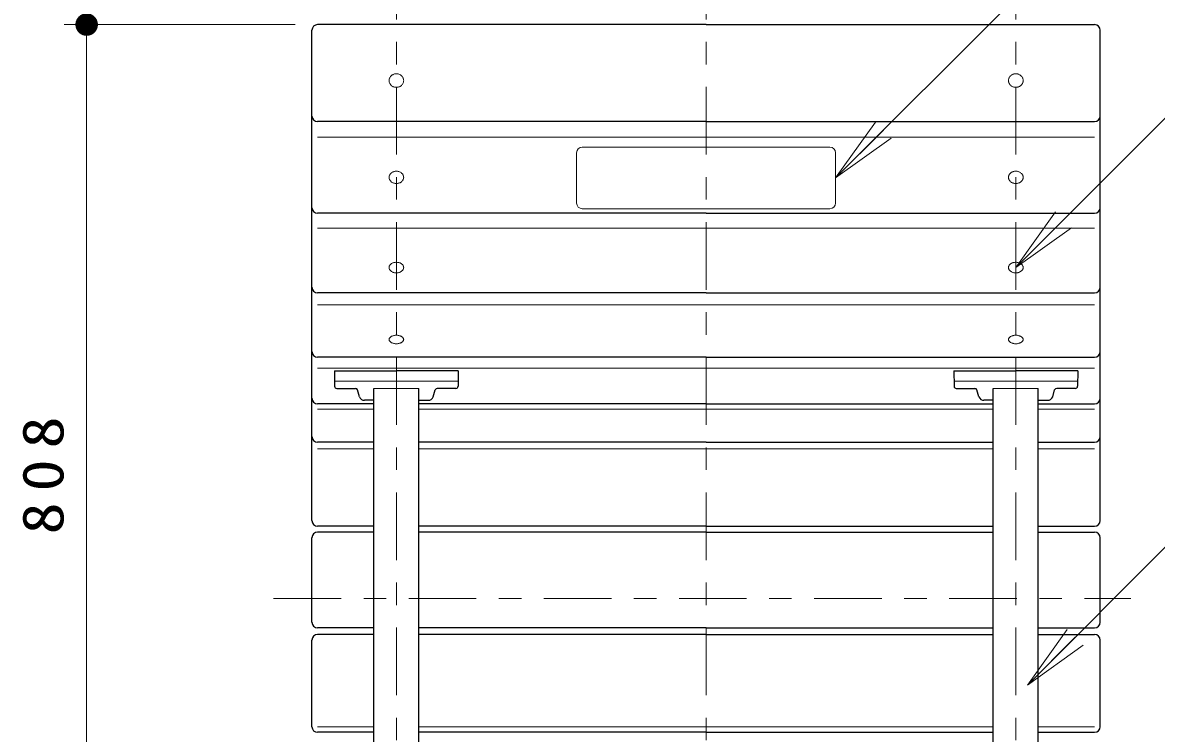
# Model space of a CAD drawing. Units: millimetres on the paper, scale 1:20. Extents: x -365 to 0, y 0 to 257.
# Drawn here: x -278.9 to -228.6, y 197.6 to 229.1 of the extents above; entities that cross this region are included whole.
import ezdxf

# ---------------------------------------------------------------- set-up
doc = ezdxf.new("R2010")
doc.units = ezdxf.units.MM
doc.linetypes.add('USER2', pattern=[6, 3, -1, 1, -1])
doc.layers.add('LY_1', color=7, linetype='Continuous', lineweight=25)
doc.styles.add('ＭＳ ゴシック', font='')
doc.styles.get('ＭＳ ゴシック').set_extended_font_data('MS Gothic')

# ---------------------------------------------------------------- blocks, each defined once
blk = doc.blocks.new('filled_dot')
at = {"color": 0, "linetype": 'Continuous', "lineweight": -2, "const_width": 1.25}
blk.add_lwpolyline([(-0.625, 0, 1), (0.625, 0, 1)], format="xyb", close=True, dxfattribs=at)

msp = doc.modelspace()

# ---------------------------------------------------------------- linework, layer by layer
at = {"layer": 'LY_1', "linetype": 'USER2', "lineweight": 13}
for p, q in [((-262.345, 187.29), (-262.345, 230.732)), ((-248.595, 187.29), (-248.595, 230.732)), ((-234.845, 187.29), (-234.845, 230.732)), ((-267.796, 203.579), (-229.738, 203.579))]:
    msp.add_line(p, q, dxfattribs=at)
at = {"layer": 'LY_1', "lineweight": 13}
for p, q in [((-266.845, 229.058), (-277.095, 229.058)), ((-276.095, 188.679), (-276.095, 229.058)), ((-242.845, 222.25), (-241.078, 224.725)), ((-248.595, 224.064), (-265.845, 224.064)), ((-248.595, 224.064), (-231.345, 224.064)), ((-242.845, 222.25), (-240.724, 224.371)), ((-240.371, 224.018), (-242.845, 222.25)), ((-248.595, 223.617), (-254.095, 223.617)), ((-248.595, 223.617), (-243.095, 223.617)), ((-254.345, 221.134), (-254.345, 223.367)), ((-242.845, 221.134), (-242.845, 223.367)), ((-248.595, 220.884), (-254.095, 220.884)), ((-248.595, 220.884), (-243.095, 220.884)), ((-234.845, 218.273), (-233.078, 220.747)), ((-248.595, 220.019), (-265.845, 220.019)), ((-248.595, 220.019), (-231.345, 220.019)), ((-234.845, 218.273), (-232.724, 220.394)), ((-232.371, 220.04), (-234.845, 218.273)), ((-248.595, 216.62), (-265.845, 216.62)), ((-248.595, 216.62), (-231.345, 216.62)), ((-248.595, 213.802), (-265.845, 213.802)), ((-248.595, 213.802), (-231.345, 213.802)), ((-262.345, 213.236), (-265.091, 213.236)), ((-263.345, 212.907), (-261.345, 212.907)), ((-262.345, 213.236), (-259.6, 213.236)), ((-234.845, 213.236), (-237.591, 213.236)), ((-233.845, 212.907), (-235.845, 212.907)), ((-234.845, 213.236), (-232.1, 213.236)), ((-263.345, 211.993), (-265.845, 211.993)), ((-248.595, 211.993), (-261.345, 211.993)), ((-248.595, 211.993), (-235.845, 211.993)), ((-233.845, 211.993), (-231.345, 211.993)), ((-263.345, 210.231), (-265.845, 210.231)), ((-248.595, 210.231), (-261.345, 210.231)), ((-248.595, 210.231), (-235.845, 210.231)), ((-233.845, 210.231), (-231.345, 210.231)), ((-234.331, 199.74), (-232.563, 202.214)), ((-234.331, 199.74), (-232.209, 201.861)), ((-231.856, 201.507), (-234.331, 199.74)), ((-263.345, 197.881), (-265.845, 197.881)), ((-248.595, 197.881), (-261.345, 197.881)), ((-248.595, 197.881), (-235.845, 197.881)), ((-233.845, 197.881), (-231.345, 197.881))]:
    msp.add_line(p, q, dxfattribs=at)
at = {"layer": 'LY_1'}
for p, q in [((-248.595, 229.058), (-265.845, 229.058)), ((-248.595, 229.058), (-231.345, 229.058)), ((-266.095, 207.041), (-266.095, 228.808)), ((-231.095, 207.041), (-231.095, 228.808)), ((-248.595, 224.75), (-265.845, 224.75)), ((-248.595, 224.75), (-231.345, 224.75)), ((-248.595, 220.681), (-265.845, 220.681)), ((-248.595, 220.681), (-231.345, 220.681)), ((-248.595, 217.153), (-265.845, 217.153)), ((-248.595, 217.153), (-231.345, 217.153)), ((-248.595, 214.297), (-265.845, 214.297)), ((-248.595, 214.297), (-231.345, 214.297)), ((-265.095, 213.684), (-262.345, 213.684)), ((-265.095, 213.684), (-265.088, 213.004)), ((-259.595, 213.684), (-262.345, 213.684)), ((-259.595, 213.684), (-259.603, 213.004)), ((-237.595, 213.684), (-234.845, 213.684)), ((-237.595, 213.684), (-237.588, 213.004)), ((-232.095, 213.684), (-234.845, 213.684)), ((-232.095, 213.684), (-232.103, 213.004)), ((-264.988, 212.907), (-264.161, 212.907)), ((-259.702, 212.907), (-260.53, 212.907)), ((-237.488, 212.907), (-236.661, 212.907)), ((-232.202, 212.907), (-233.03, 212.907)), ((-263.986, 212.533), (-264.069, 212.847)), ((-260.705, 212.533), (-260.622, 212.847)), ((-236.486, 212.533), (-236.569, 212.847)), ((-233.205, 212.533), (-233.122, 212.847)), ((-263.345, 212.219), (-265.845, 212.219)), ((-263.345, 212.383), (-263.757, 212.383)), ((-261.345, 212.383), (-260.934, 212.383)), ((-248.595, 212.219), (-261.345, 212.219)), ((-248.595, 212.219), (-235.845, 212.219)), ((-235.845, 212.383), (-236.257, 212.383)), ((-233.845, 212.383), (-233.434, 212.383)), ((-233.845, 212.219), (-231.345, 212.219)), ((-263.345, 210.52), (-265.845, 210.52)), ((-248.595, 210.52), (-261.345, 210.52)), ((-248.595, 210.52), (-235.845, 210.52)), ((-233.845, 210.52), (-231.345, 210.52)), ((-263.345, 206.791), (-265.845, 206.791)), ((-263.345, 206.529), (-265.845, 206.529)), ((-248.595, 206.791), (-261.345, 206.791)), ((-248.595, 206.529), (-261.345, 206.529)), ((-248.595, 206.791), (-235.845, 206.791)), ((-248.595, 206.529), (-235.845, 206.529)), ((-233.845, 206.791), (-231.345, 206.791)), ((-233.845, 206.529), (-231.345, 206.529)), ((-266.095, 202.529), (-266.095, 206.279)), ((-231.095, 202.529), (-231.095, 206.279)), ((-263.345, 202.279), (-265.845, 202.279)), ((-263.345, 201.987), (-265.845, 201.987)), ((-248.595, 202.279), (-261.345, 202.279)), ((-248.595, 201.987), (-261.345, 201.987)), ((-248.595, 202.279), (-235.845, 202.279)), ((-248.595, 201.987), (-235.845, 201.987)), ((-233.845, 202.279), (-231.345, 202.279)), ((-233.845, 201.987), (-231.345, 201.987)), ((-266.095, 197.894), (-266.095, 201.737)), ((-231.095, 197.894), (-231.095, 201.737)), ((-263.345, 197.644), (-265.845, 197.644)), ((-248.595, 197.644), (-261.345, 197.644)), ((-248.595, 197.644), (-235.845, 197.644)), ((-233.845, 197.644), (-231.345, 197.644))]:
    msp.add_line(p, q, dxfattribs=at)
at = {"layer": 'LY_1', "color": 20}
for p, q in [((-263.345, 190.711), (-263.345, 212.907)), ((-261.345, 190.711), (-261.345, 212.907)), ((-235.845, 190.711), (-235.845, 212.907)), ((-233.845, 190.711), (-233.845, 212.907))]:
    msp.add_line(p, q, dxfattribs=at)
at = {"layer": 'LY_1', "lineweight": 13}
for points in [[(-242.845, 222.25), (-227.166, 237.929), (-203.144, 237.929)], [(-234.845, 218.273), (-227.916, 225.201), (-200.916, 225.201)], [(-234.331, 199.74), (-227.916, 206.154), (-206.916, 206.154)]]:
    msp.add_lwpolyline(points, dxfattribs=at)
for points in [[(-262.67, 226.574), (-262.669, 226.547), (-262.665, 226.521), (-262.659, 226.496), (-262.651, 226.47), (-262.64, 226.446), (-262.627, 226.423), (-262.612, 226.401), (-262.594, 226.38), (-262.575, 226.36), (-262.554, 226.343), (-262.532, 226.326), (-262.508, 226.312), (-262.483, 226.3), (-262.457, 226.29), (-262.43, 226.282), (-262.402, 226.276), (-262.374, 226.273), (-262.345, 226.272), (-262.317, 226.273), (-262.289, 226.276), (-262.261, 226.282), (-262.234, 226.29), (-262.208, 226.3), (-262.183, 226.312), (-262.159, 226.326), (-262.136, 226.343), (-262.116, 226.36), (-262.096, 226.38), (-262.079, 226.401), (-262.064, 226.423), (-262.051, 226.446), (-262.04, 226.47), (-262.031, 226.496), (-262.025, 226.521), (-262.022, 226.547), (-262.02, 226.574), (-262.022, 226.6), (-262.025, 226.626), (-262.031, 226.652), (-262.04, 226.677), (-262.051, 226.701), (-262.064, 226.725), (-262.079, 226.747), (-262.096, 226.768), (-262.116, 226.787), (-262.136, 226.805), (-262.159, 226.821), (-262.183, 226.835), (-262.208, 226.847), (-262.234, 226.857), (-262.261, 226.865), (-262.289, 226.871), (-262.317, 226.874), (-262.345, 226.876), (-262.374, 226.874), (-262.402, 226.871), (-262.43, 226.865), (-262.457, 226.857), (-262.483, 226.847), (-262.508, 226.835), (-262.532, 226.821), (-262.554, 226.805), (-262.575, 226.787), (-262.594, 226.768), (-262.612, 226.747), (-262.627, 226.725), (-262.64, 226.701), (-262.651, 226.677), (-262.659, 226.652), (-262.665, 226.626), (-262.669, 226.6)], [(-234.52, 226.574), (-234.522, 226.6), (-234.525, 226.626), (-234.531, 226.652), (-234.54, 226.677), (-234.551, 226.701), (-234.564, 226.725), (-234.579, 226.747), (-234.596, 226.768), (-234.616, 226.787), (-234.636, 226.805), (-234.659, 226.821), (-234.683, 226.835), (-234.708, 226.847), (-234.734, 226.857), (-234.761, 226.865), (-234.789, 226.871), (-234.817, 226.874), (-234.845, 226.876), (-234.874, 226.874), (-234.902, 226.871), (-234.93, 226.865), (-234.957, 226.857), (-234.983, 226.847), (-235.008, 226.835), (-235.032, 226.821), (-235.054, 226.805), (-235.075, 226.787), (-235.094, 226.768), (-235.112, 226.747), (-235.127, 226.725), (-235.14, 226.701), (-235.151, 226.677), (-235.159, 226.652), (-235.165, 226.626), (-235.169, 226.6), (-235.17, 226.574), (-235.169, 226.547), (-235.165, 226.521), (-235.159, 226.496), (-235.151, 226.47), (-235.14, 226.446), (-235.127, 226.423), (-235.112, 226.401), (-235.094, 226.38), (-235.075, 226.36), (-235.054, 226.343), (-235.032, 226.326), (-235.008, 226.312), (-234.983, 226.3), (-234.957, 226.29), (-234.93, 226.282), (-234.902, 226.276), (-234.874, 226.273), (-234.845, 226.272), (-234.817, 226.273), (-234.789, 226.276), (-234.761, 226.282), (-234.734, 226.29), (-234.708, 226.3), (-234.683, 226.312), (-234.659, 226.326), (-234.636, 226.343), (-234.616, 226.36), (-234.596, 226.38), (-234.579, 226.401), (-234.564, 226.423), (-234.551, 226.446), (-234.54, 226.47), (-234.531, 226.496), (-234.525, 226.521), (-234.522, 226.547)], [(-262.67, 222.277), (-262.669, 222.253), (-262.665, 222.23), (-262.659, 222.206), (-262.651, 222.184), (-262.64, 222.162), (-262.627, 222.14), (-262.612, 222.12), (-262.594, 222.101), (-262.575, 222.084), (-262.554, 222.068), (-262.532, 222.053), (-262.508, 222.04), (-262.483, 222.029), (-262.457, 222.02), (-262.43, 222.013), (-262.402, 222.008), (-262.374, 222.005), (-262.345, 222.004), (-262.317, 222.005), (-262.289, 222.008), (-262.261, 222.013), (-262.234, 222.02), (-262.208, 222.029), (-262.183, 222.04), (-262.159, 222.053), (-262.136, 222.068), (-262.116, 222.084), (-262.096, 222.101), (-262.079, 222.12), (-262.064, 222.14), (-262.051, 222.162), (-262.04, 222.184), (-262.031, 222.206), (-262.025, 222.23), (-262.022, 222.253), (-262.02, 222.277), (-262.022, 222.301), (-262.025, 222.325), (-262.031, 222.348), (-262.04, 222.371), (-262.051, 222.393), (-262.064, 222.414), (-262.079, 222.434), (-262.096, 222.453), (-262.116, 222.47), (-262.136, 222.486), (-262.159, 222.501), (-262.183, 222.514), (-262.208, 222.525), (-262.234, 222.534), (-262.261, 222.541), (-262.289, 222.546), (-262.317, 222.549), (-262.345, 222.55), (-262.374, 222.549), (-262.402, 222.546), (-262.43, 222.541), (-262.457, 222.534), (-262.483, 222.525), (-262.508, 222.514), (-262.532, 222.501), (-262.554, 222.486), (-262.575, 222.47), (-262.594, 222.453), (-262.612, 222.434), (-262.627, 222.414), (-262.64, 222.393), (-262.651, 222.371), (-262.659, 222.348), (-262.665, 222.325), (-262.669, 222.301)], [(-234.52, 222.277), (-234.522, 222.301), (-234.525, 222.325), (-234.531, 222.348), (-234.54, 222.371), (-234.551, 222.393), (-234.564, 222.414), (-234.579, 222.434), (-234.596, 222.453), (-234.616, 222.47), (-234.636, 222.486), (-234.659, 222.501), (-234.683, 222.514), (-234.708, 222.525), (-234.734, 222.534), (-234.761, 222.541), (-234.789, 222.546), (-234.817, 222.549), (-234.845, 222.55), (-234.874, 222.549), (-234.902, 222.546), (-234.93, 222.541), (-234.957, 222.534), (-234.983, 222.525), (-235.008, 222.514), (-235.032, 222.501), (-235.054, 222.486), (-235.075, 222.47), (-235.094, 222.453), (-235.112, 222.434), (-235.127, 222.414), (-235.14, 222.393), (-235.151, 222.371), (-235.159, 222.348), (-235.165, 222.325), (-235.169, 222.301), (-235.17, 222.277), (-235.169, 222.253), (-235.165, 222.23), (-235.159, 222.206), (-235.151, 222.184), (-235.14, 222.162), (-235.127, 222.14), (-235.112, 222.12), (-235.094, 222.101), (-235.075, 222.084), (-235.054, 222.068), (-235.032, 222.053), (-235.008, 222.04), (-234.983, 222.029), (-234.957, 222.02), (-234.93, 222.013), (-234.902, 222.008), (-234.874, 222.005), (-234.845, 222.004), (-234.817, 222.005), (-234.789, 222.008), (-234.761, 222.013), (-234.734, 222.02), (-234.708, 222.029), (-234.683, 222.04), (-234.659, 222.053), (-234.636, 222.068), (-234.616, 222.084), (-234.596, 222.101), (-234.579, 222.12), (-234.564, 222.14), (-234.551, 222.162), (-234.54, 222.184), (-234.531, 222.206), (-234.525, 222.23), (-234.522, 222.253)], [(-262.67, 218.273), (-262.669, 218.252), (-262.665, 218.232), (-262.659, 218.212), (-262.651, 218.192), (-262.64, 218.173), (-262.627, 218.155), (-262.612, 218.138), (-262.594, 218.121), (-262.575, 218.106), (-262.554, 218.092), (-262.532, 218.08), (-262.508, 218.069), (-262.483, 218.06), (-262.457, 218.052), (-262.43, 218.046), (-262.402, 218.041), (-262.374, 218.038), (-262.345, 218.038), (-262.317, 218.038), (-262.289, 218.041), (-262.261, 218.046), (-262.234, 218.052), (-262.208, 218.06), (-262.183, 218.069), (-262.159, 218.08), (-262.136, 218.092), (-262.116, 218.106), (-262.096, 218.121), (-262.079, 218.138), (-262.064, 218.155), (-262.051, 218.173), (-262.04, 218.192), (-262.031, 218.212), (-262.025, 218.232), (-262.022, 218.252), (-262.02, 218.273), (-262.022, 218.293), (-262.025, 218.313), (-262.031, 218.333), (-262.04, 218.353), (-262.051, 218.372), (-262.064, 218.39), (-262.079, 218.407), (-262.096, 218.424), (-262.116, 218.439), (-262.136, 218.453), (-262.159, 218.465), (-262.183, 218.476), (-262.208, 218.486), (-262.234, 218.493), (-262.261, 218.5), (-262.289, 218.504), (-262.317, 218.507), (-262.345, 218.508), (-262.374, 218.507), (-262.402, 218.504), (-262.43, 218.5), (-262.457, 218.493), (-262.483, 218.486), (-262.508, 218.476), (-262.532, 218.465), (-262.554, 218.453), (-262.575, 218.439), (-262.594, 218.424), (-262.612, 218.407), (-262.627, 218.39), (-262.64, 218.372), (-262.651, 218.353), (-262.659, 218.333), (-262.665, 218.313), (-262.669, 218.293)], [(-234.52, 218.273), (-234.522, 218.293), (-234.525, 218.313), (-234.531, 218.333), (-234.54, 218.353), (-234.551, 218.372), (-234.564, 218.39), (-234.579, 218.407), (-234.596, 218.424), (-234.616, 218.439), (-234.636, 218.453), (-234.659, 218.465), (-234.683, 218.476), (-234.708, 218.486), (-234.734, 218.493), (-234.761, 218.5), (-234.789, 218.504), (-234.817, 218.507), (-234.845, 218.508), (-234.874, 218.507), (-234.902, 218.504), (-234.93, 218.5), (-234.957, 218.493), (-234.983, 218.486), (-235.008, 218.476), (-235.032, 218.465), (-235.054, 218.453), (-235.075, 218.439), (-235.094, 218.424), (-235.112, 218.407), (-235.127, 218.39), (-235.14, 218.372), (-235.151, 218.353), (-235.159, 218.333), (-235.165, 218.313), (-235.169, 218.293), (-235.17, 218.273), (-235.169, 218.252), (-235.165, 218.232), (-235.159, 218.212), (-235.151, 218.192), (-235.14, 218.173), (-235.127, 218.155), (-235.112, 218.138), (-235.094, 218.121), (-235.075, 218.106), (-235.054, 218.092), (-235.032, 218.08), (-235.008, 218.069), (-234.983, 218.06), (-234.957, 218.052), (-234.93, 218.046), (-234.902, 218.041), (-234.874, 218.038), (-234.845, 218.038), (-234.817, 218.038), (-234.789, 218.041), (-234.761, 218.046), (-234.734, 218.052), (-234.708, 218.06), (-234.683, 218.069), (-234.659, 218.08), (-234.636, 218.092), (-234.616, 218.106), (-234.596, 218.121), (-234.579, 218.138), (-234.564, 218.155), (-234.551, 218.173), (-234.54, 218.192), (-234.531, 218.212), (-234.525, 218.232), (-234.522, 218.252)], [(-262.67, 215.08), (-262.669, 215.064), (-262.665, 215.047), (-262.659, 215.031), (-262.651, 215.016), (-262.64, 215.001), (-262.627, 214.986), (-262.612, 214.972), (-262.594, 214.959), (-262.575, 214.947), (-262.554, 214.936), (-262.532, 214.926), (-262.508, 214.917), (-262.483, 214.91), (-262.457, 214.904), (-262.43, 214.899), (-262.402, 214.895), (-262.374, 214.893), (-262.345, 214.892), (-262.317, 214.893), (-262.289, 214.895), (-262.261, 214.899), (-262.234, 214.904), (-262.208, 214.91), (-262.183, 214.917), (-262.159, 214.926), (-262.136, 214.936), (-262.116, 214.947), (-262.096, 214.959), (-262.079, 214.972), (-262.064, 214.986), (-262.051, 215.001), (-262.04, 215.016), (-262.031, 215.031), (-262.025, 215.047), (-262.022, 215.064), (-262.02, 215.08), (-262.022, 215.096), (-262.025, 215.113), (-262.031, 215.129), (-262.04, 215.144), (-262.051, 215.16), (-262.064, 215.174), (-262.079, 215.188), (-262.096, 215.201), (-262.116, 215.213), (-262.136, 215.224), (-262.159, 215.234), (-262.183, 215.243), (-262.208, 215.25), (-262.234, 215.257), (-262.261, 215.262), (-262.289, 215.265), (-262.317, 215.267), (-262.345, 215.268), (-262.374, 215.267), (-262.402, 215.265), (-262.43, 215.262), (-262.457, 215.257), (-262.483, 215.25), (-262.508, 215.243), (-262.532, 215.234), (-262.554, 215.224), (-262.575, 215.213), (-262.594, 215.201), (-262.612, 215.188), (-262.627, 215.174), (-262.64, 215.16), (-262.651, 215.144), (-262.659, 215.129), (-262.665, 215.113), (-262.669, 215.096)], [(-234.52, 215.08), (-234.522, 215.096), (-234.525, 215.113), (-234.531, 215.129), (-234.54, 215.144), (-234.551, 215.16), (-234.564, 215.174), (-234.579, 215.188), (-234.596, 215.201), (-234.616, 215.213), (-234.636, 215.224), (-234.659, 215.234), (-234.683, 215.243), (-234.708, 215.25), (-234.734, 215.257), (-234.761, 215.262), (-234.789, 215.265), (-234.817, 215.267), (-234.845, 215.268), (-234.874, 215.267), (-234.902, 215.265), (-234.93, 215.262), (-234.957, 215.257), (-234.983, 215.25), (-235.008, 215.243), (-235.032, 215.234), (-235.054, 215.224), (-235.075, 215.213), (-235.094, 215.201), (-235.112, 215.188), (-235.127, 215.174), (-235.14, 215.16), (-235.151, 215.144), (-235.159, 215.129), (-235.165, 215.113), (-235.169, 215.096), (-235.17, 215.08), (-235.169, 215.064), (-235.165, 215.047), (-235.159, 215.031), (-235.151, 215.016), (-235.14, 215.001), (-235.127, 214.986), (-235.112, 214.972), (-235.094, 214.959), (-235.075, 214.947), (-235.054, 214.936), (-235.032, 214.926), (-235.008, 214.917), (-234.983, 214.91), (-234.957, 214.904), (-234.93, 214.899), (-234.902, 214.895), (-234.874, 214.893), (-234.845, 214.892), (-234.817, 214.893), (-234.789, 214.895), (-234.761, 214.899), (-234.734, 214.904), (-234.708, 214.91), (-234.683, 214.917), (-234.659, 214.926), (-234.636, 214.936), (-234.616, 214.947), (-234.596, 214.959), (-234.579, 214.972), (-234.564, 214.986), (-234.551, 215.001), (-234.54, 215.016), (-234.531, 215.031), (-234.525, 215.047), (-234.522, 215.064)]]:
    msp.add_lwpolyline(points, close=True, dxfattribs=at)
at = {"layer": 'LY_1'}
for centre, radius, start, end in [((-265.845, 228.808), 0.25, 90, 180), ((-231.345, 228.808), 0.25, 0, 90), ((-265.845, 225), 0.25, 180, 270), ((-231.345, 225), 0.25, 270, 0), ((-265.845, 220.931), 0.25, 180, 270), ((-231.345, 220.931), 0.25, 270, 0), ((-265.845, 217.403), 0.25, 180, 270), ((-231.345, 217.403), 0.25, 270, 0), ((-265.845, 214.547), 0.25, 180, 270), ((-231.345, 214.547), 0.25, 270, 0), ((-264.988, 213.007), 0.1, 182, 270), ((-264.161, 212.807), 0.1, 23.6294, 90), ((-260.53, 212.807), 0.1, 90, 156.3706), ((-259.702, 213.007), 0.1, 270, 358), ((-237.488, 213.007), 0.1, 182, 270), ((-236.661, 212.807), 0.1, 23.6294, 90), ((-233.03, 212.807), 0.1, 90, 156.3706), ((-232.202, 213.007), 0.1, 270, 358), ((-265.845, 212.469), 0.25, 180, 270), ((-263.757, 212.633), 0.25, 203.6294, 270), ((-260.934, 212.633), 0.25, 270, 336.3706), ((-236.257, 212.633), 0.25, 203.6294, 270), ((-233.434, 212.633), 0.25, 270, 336.3706), ((-231.345, 212.469), 0.25, 270, 0), ((-265.845, 210.77), 0.25, 180, 270), ((-231.345, 210.77), 0.25, 270, 0), ((-265.845, 207.041), 0.25, 180, 270), ((-231.345, 207.041), 0.25, 270, 0), ((-265.845, 206.279), 0.25, 90, 180), ((-231.345, 206.279), 0.25, 0, 90), ((-265.845, 202.529), 0.25, 180, 270), ((-231.345, 202.529), 0.25, 270, 0), ((-265.845, 201.737), 0.25, 90, 180), ((-231.345, 201.737), 0.25, 0, 90), ((-265.845, 197.894), 0.25, 180, 270), ((-231.345, 197.894), 0.25, 270, 0)]:
    msp.add_arc(centre, radius, start, end, dxfattribs=at)
at = {"layer": 'LY_1', "lineweight": 13}
for centre, start, end in [((-254.095, 223.367), 90, 180), ((-243.095, 223.367), 0, 90), ((-254.095, 221.134), 180, 270), ((-243.095, 221.134), 270, 0)]:
    msp.add_arc(centre, 0.25, start, end, dxfattribs=at)

# ---------------------------------------------------------------- block references
at = {"layer": 'LY_1', "lineweight": 13, "xscale": 0.4, "yscale": 0.4, "rotation": 270}
msp.add_blockref('filled_dot', (-276.095, 229.058), dxfattribs=at)

# ---------------------------------------------------------------- texts
at = {"layer": 'LY_1', "insert": (-277.095, 209.284), "char_height": 1.833, "attachment_point": 8, "rotation": 90, "style": 'ＭＳ ゴシック'}
msp.add_mtext('\\T1.33;\\W1.15;808', dxfattribs=at)

doc.saveas('drawing.dxf')
